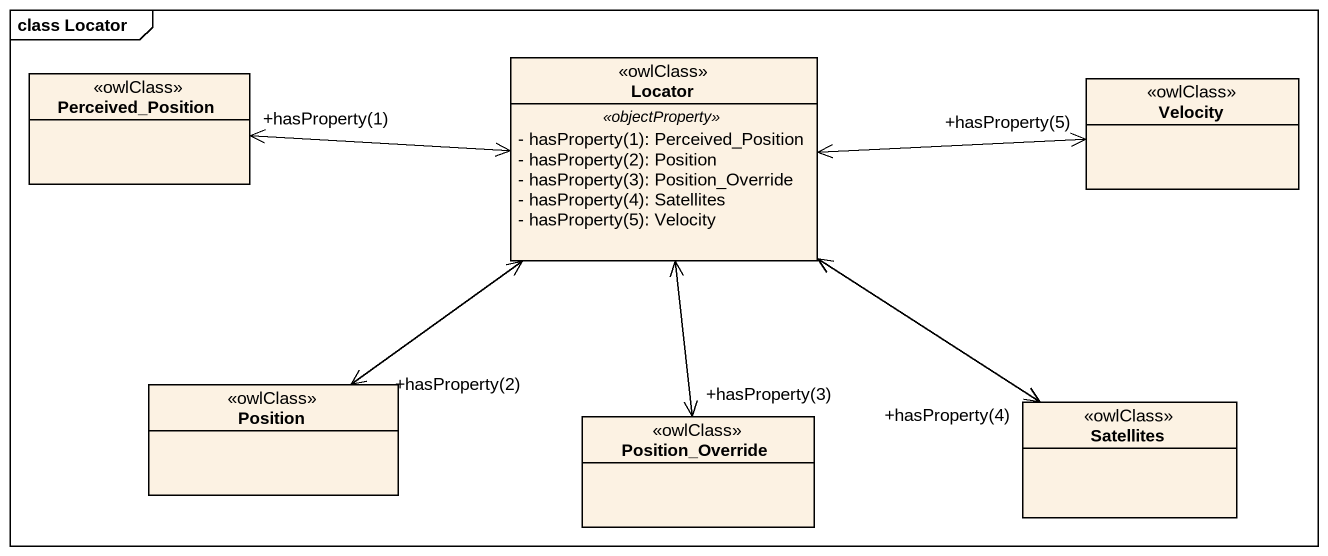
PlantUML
@startuml
mainframe class Locator
hide circle
hide empty members
skinparam classAttributeIconSize 0
class Perceived_Position <<owlClass>>
class Locator <<owlClass>> {
  .. <<objectProperty>> ..
  {field} - hasProperty(1): Perceived_Position
  {field} - hasProperty(2): Position
  {field} - hasProperty(3): Position_Override
  {field} - hasProperty(4): Satellites
  {field} - hasProperty(5): Velocity
}
class Velocity <<owlClass>>
class Position <<owlClass>>
class Satellites <<owlClass>>
class Position_Override <<owlClass>>
Locator <-left-> "+hasProperty(1)" Perceived_Position
Locator <-right-> "+hasProperty(5)" Velocity
Locator <--> "+hasProperty(2)" Position
Locator <--> "+hasProperty(4)" Satellites
Locator <--> "+hasProperty(3)" Position_Override
@enduml
